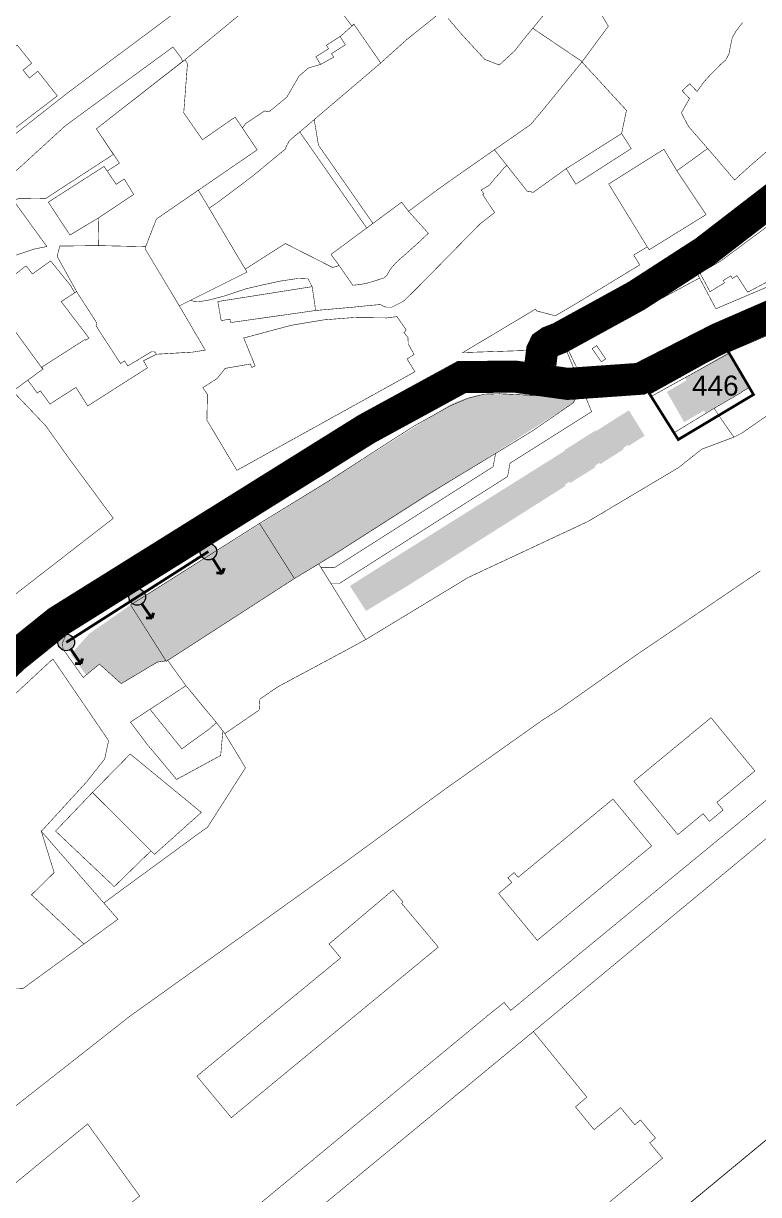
# Model space of a CAD drawing. Header units: millimetres. Extents: x 21689 to 31331, y 37531 to 43751.
# Drawn here: x 25210.3 to 25485.7, y 40928.1 to 41366.7 of the extents above; entities that cross this region are included whole.
import ezdxf

# ---------------------------------------------------------------- set-up
doc = ezdxf.new("R2010")
doc.units = ezdxf.units.MM
doc.linetypes.add('g5_084', pattern=[0.4, 0.2, -0.2])
for name, color, linetype, lineweight in [('0.15 - Видовые раскрытия', 22, 'Continuous', 9), ('00 номер ОКН', 7, 'Continuous', 15), ('00 Разраб границы', 5, 'g5_084', 50), ('CONTUR', 150, 'Continuous', 9)]:
    doc.layers.add(name, color=color, linetype=linetype, lineweight=lineweight)
doc.layers.add('00 Дороги', color=252, linetype='Continuous', lineweight=9, transparency=0.2)
doc.layers.add('00 ОКН', color=1, linetype='Continuous', lineweight=9, transparency=0.4)
doc.layers.add('00 Парки и скверы', color=114, linetype='Continuous', lineweight=9, true_color=0x00a945, transparency=0.5)
doc.layers.add('25. ценная историческая застройка сов пер', color=92, linetype='Continuous', lineweight=0, true_color=0x19df16)
doc.styles.get("Standard").update_dxf_attribs({"font": 'arial.ttf'})
doc.linetypes.add('474_2', pattern='A,1,-0.5,[222,geobl2.shx,S=0.1,R=0,X=0,Y=0],-0.5,3', length=5)

# ---------------------------------------------------------------- blocks, each defined once
blk = doc.blocks.new('участки все')
at = {"layer": 'CONTUR', "const_width": 0.2}
for points in [[(2599.61, 3519.29), (2552.91, 3487.62), (2523.85, 3467.14), (2518.06, 3463.44), (2481.46, 3437.5), (2443.44, 3409.7), (2409.54, 3385.41), (2384.9, 3367.82), (2363.54, 3352.56), (2322, 3319.94), (2283.51, 3291.07), (2249.73, 3265.27)], [(2400.57, 3272.74), (2498.92, 3353.91), (2503.65, 3357.64), (2506.1, 3354.67), (2616.82, 3445.72)], [(2629.3, 3441.83), (2515.25, 3347.29), (2410.83, 3261.23)], [(2162, 3272.14), (2209.86, 3302.5), (2246.4, 3327.45), (2307.56, 3362.34), (2323.34, 3362.81), (2358.99, 3388.82), (2353.69, 3394.91), (2389.9, 3421.42), (2392.56, 3423.29), (2406.76, 3445.54), (2399.02, 3458.34), (2411.88, 3467.16), (2412.15, 3471.25), (2417.29, 3474.79), (2419.11, 3476), (2443.91, 3489.28), (2451.81, 3493.57), (2490.15, 3516.79), (2535.15, 3537.84), (2568.95, 3557.94), (2577.61, 3564.84), (2589.69, 3569.37), (2592.61, 3570.84), (2613.26, 3585.14)], [(2620.52, 3661.96), (2585.13, 3635.57), (2576.14, 3630.27), (2576.82, 3628.98), (2527.5, 3602.34), (2488.16, 3601.04), (2515.41, 3617.34), (2515.84, 3616.63), (2522.83, 3614.82), (2530.35, 3619.23), (2554.43, 3633.88), (2552.17, 3637.56), (2557.26, 3640.62), (2558.01, 3639.57), (2579.27, 3652.71), (2568.33, 3669.12), (2579.88, 3677.47), (2582.58, 3674.36), (2584.82, 3671.73), (2590.01, 3665.61), (2590.64, 3666.31), (2595.16, 3670.41), (2607.98, 3681.57)], [(2406.39, 3729.07), (2384.09, 3710.69), (2383.15, 3710.04), (2382.76, 3711.3), (2379.59, 3715.48), (2339.26, 3685.96), (2322.86, 3670.95)], [(2320.02, 3682.5), (2340.47, 3698.55), (2356.64, 3710.64), (2379.09, 3727.4)], [(2607.98, 3681.57), (2595.16, 3670.41), (2590.64, 3666.31), (2590.01, 3665.61), (2590.01, 3665.61), (2584.82, 3671.73), (2582.58, 3674.36), (2572.85, 3685.55), (2572.24, 3686.59), (2570.01, 3690.83), (2573.08, 3696.17), (2570.34, 3699.08), (2573.15, 3701.73), (2575.88, 3698.83), (2578.65, 3702.62), (2580.8, 3704.98), (2584.93, 3709.17), (2586.61, 3710.57), (2587.85, 3712.9), (2588.72, 3717.35), (2589.1, 3719.03), (2590.4, 3721.29), (2592.95, 3724.64)], [(2479.74, 3728.35), (2467.12, 3718.23), (2457.42, 3709.5), (2441.46, 3695.9), (2432.5, 3688.29), (2432.5, 3688.29), (2434.1, 3678.71), (2454.51, 3649.41), (2465.24, 3657.35), (2467.84, 3653.95), (2477.4, 3661.11), (2484.78, 3666.36), (2500.01, 3677), (2513.59, 3686.45), (2518.88, 3692.76), (2529.87, 3706.29), (2532.8, 3709.89), (2532.88, 3710.01), (2514.35, 3722.49), (2511.79, 3719.38), (2507.49, 3713.94), (2502.21, 3709.1), (2501.69, 3708.76), (2496.33, 3710.88), (2487.59, 3720.38), (2482.71, 3726.14)], [(2616.82, 3445.72), (2506.1, 3354.67), (2503.65, 3357.64), (2498.92, 3353.91), (2400.57, 3272.74)], [(2249.73, 3265.27), (2283.51, 3291.07), (2322, 3319.94), (2363.54, 3352.56), (2363.54, 3352.56), (2409.54, 3385.41), (2443.44, 3409.7), (2481.46, 3437.5), (2518.06, 3463.44), (2523.85, 3467.14), (2541.01, 3479.24), (2552.91, 3487.62), (2599.61, 3519.29)], [(2319.04, 3610.99), (2330.84, 3594.82), (2324.26, 3590.01), (2319.58, 3586.59), (2331.85, 3573.74), (2340.76, 3561.25), (2357.24, 3538.97), (2312.15, 3504)], [(2621.23, 3615.53), (2587.69, 3601.23), (2587.69, 3601.23), (2587.94, 3600.81), (2591, 3595.61), (2595.48, 3587.98), (2592.43, 3586.2), (2592.5, 3586.08), (2582.3, 3580.16), (2586.1, 3574.48), (2589.69, 3569.37), (2592.61, 3570.84), (2613.26, 3585.14)], [(2458.84, 3213.1), (2562.96, 3299.31), (2558.18, 3305.08), (2560.33, 3306.86), (2554.72, 3313.63), (2552.57, 3311.84), (2547.27, 3318.24), (2537.32, 3310.01), (2530.37, 3318.54), (2534.61, 3322.21), (2514.6, 3346.74), (2515.25, 3347.29), (2634.54, 3446.17), (2631.23, 3450.29), (2636.49, 3454.67), (2656.39, 3467.75), (2698.76, 3485.26), (2698.97, 3484.85), (2681.91, 3476.25), (2684.28, 3471.54), (2677.96, 3466.32), (2705.74, 3392.04), (2698.89, 3386.56), (2543.69, 3258.18)]]:
    blk.add_lwpolyline(points, dxfattribs=at)
for points in [[(2446.6, 3723.31), (2442.46, 3719.59), (2437.05, 3716.12), (2437.86, 3714.8), (2433.13, 3711.82), (2434.9, 3708.96), (2430.37, 3707.66), (2426.77, 3704.54), (2422.22, 3696.64), (2415.52, 3691.18), (2413.9, 3691.54), (2406.81, 3686.8), (2405.61, 3685.16), (2402.86, 3689.23), (2390.66, 3680.74), (2383.63, 3690.83), (2385.03, 3709.23), (2384.09, 3710.69), (2406.39, 3729.07), (2433.97, 3740.57), (2446.6, 3723.31)], [(2527.49, 3738.45), (2540.45, 3727.01), (2542.66, 3723.26), (2536.06, 3714.31), (2532.88, 3710.01), (2514.35, 3722.49), (2527.49, 3738.45)], [(2442.19, 3719.41), (2442.46, 3719.59), (2446.6, 3723.31), (2447.35, 3724.03), (2457.42, 3709.5), (2441.46, 3695.9), (2428.78, 3685.13), (2423.2, 3680.4), (2421.78, 3677.75), (2421.95, 3677.48), (2409.56, 3667.25), (2396.76, 3657.58), (2393.12, 3655.1), (2389.12, 3661.85), (2411.12, 3676.96), (2405.61, 3685.16), (2406.81, 3686.8), (2413.9, 3691.54), (2415.52, 3691.18), (2422.22, 3696.64), (2426.77, 3704.54), (2430.37, 3707.66), (2434.9, 3708.96), (2439.78, 3711.67), (2439.01, 3713.01), (2444.17, 3716.29), (2442.19, 3719.41)], [(2317.65, 3723.33), (2318.45, 3722.41), (2314.02, 3718.67), (2318.16, 3713.6), (2321.24, 3716.21), (2326.68, 3709.41), (2323.47, 3706.81), (2325.81, 3703.85), (2328.99, 3706.4), (2336.28, 3697.16), (2318.72, 3683.77), (2314.87, 3688.11), (2311.14, 3691.88), (2308.75, 3690.26), (2306.63, 3693.48), (2308.33, 3694.62), (2303.26, 3701.83), (2301.46, 3700.45), (2297.47, 3706.03), (2299.24, 3707.21), (2302.79, 3709.75), (2302.16, 3710.6), (2317.65, 3723.33)], [(2379.59, 3715.48), (2382.76, 3711.3), (2383.15, 3710.04), (2350.89, 3684.83), (2357.27, 3675.26), (2332.01, 3658.8), (2321.74, 3658.65), (2320.08, 3658.2), (2301.89, 3648.27), (2299.98, 3650.58), (2303.57, 3653.94), (2322.86, 3670.95), (2339.26, 3685.96), (2379.59, 3715.48)], [(2373.4, 3651.06), (2369.37, 3640.71), (2351.64, 3641.1), (2351.83, 3651.56), (2364.88, 3660.27), (2361.36, 3666.05), (2358.34, 3664.07), (2354.97, 3669.01), (2359.57, 3671.98), (2350.89, 3684.83), (2384.09, 3710.69), (2385.03, 3709.23), (2383.63, 3690.83), (2390.66, 3680.74), (2402.86, 3689.23), (2411.12, 3676.96), (2373.4, 3651.06)], [(2518.88, 3692.76), (2529.87, 3706.29), (2532.8, 3709.89), (2534.04, 3708.52), (2547.61, 3693.76), (2549.45, 3691.76), (2547.64, 3683.07), (2526.9, 3669.93), (2514.54, 3661.06), (2512.24, 3661.52), (2505.23, 3670.4), (2500.01, 3677), (2513.59, 3686.45), (2518.88, 3692.76)], [(2434.1, 3678.71), (2432.5, 3688.29), (2428.78, 3685.13), (2427.07, 3683.69), (2452.17, 3647.69), (2452.82, 3648.17), (2454.51, 3649.41), (2434.1, 3678.71)], [(2393.12, 3655.1), (2396.76, 3657.58), (2409.56, 3667.25), (2421.95, 3677.48), (2421.78, 3677.75), (2423.2, 3680.4), (2427.07, 3683.69), (2452.17, 3647.69), (2438.79, 3637.8), (2441.8, 3633.71), (2441.28, 3633.46), (2439.36, 3632.92), (2421.7, 3641.88), (2406.67, 3632.28), (2393.12, 3655.1)], [(2526.9, 3669.93), (2547.64, 3683.07), (2551.25, 3677.44), (2530.47, 3664.11), (2526.9, 3669.93)], [(2467.84, 3653.95), (2477.4, 3661.11), (2484.78, 3666.36), (2500.01, 3677), (2504.66, 3671.12), (2503.66, 3670.31), (2502.25, 3668.57), (2500.15, 3666.24), (2498.15, 3663.78), (2495.08, 3661.9), (2496.03, 3660.51), (2495.6, 3660.23), (2500.08, 3653.46), (2494.74, 3649.34), (2476.01, 3630.31), (2471.5, 3625.72), (2466.67, 3620.92), (2465.5, 3620), (2461.55, 3618.03), (2459.69, 3618.03), (2458.56, 3618.3), (2457.3, 3619.03), (2453.48, 3618.7), (2447.44, 3618.07), (2432.95, 3616.79), (2432.77, 3618.79), (2431.72, 3625.73), (2430.23, 3628.63), (2426.49, 3628.8), (2420.03, 3627.85), (2413.3, 3626.41), (2406.99, 3624.94), (2399.26, 3622.35), (2393.62, 3620.82), (2389.61, 3620.13), (2387.54, 3620.23), (2386.15, 3620.61), (2407.32, 3631.17), (2406.67, 3632.28), (2421.7, 3641.88), (2439.36, 3632.92), (2441.28, 3633.46), (2441.8, 3633.71), (2446.96, 3626.25), (2449.63, 3626.52), (2451.33, 3626.83), (2452.64, 3627.14), (2454.51, 3627.67), (2455.87, 3628.11), (2457.11, 3628.51), (2458.48, 3628.92), (2459.67, 3629.86), (2460.36, 3631.11), (2460.92, 3632.09), (2461.69, 3633.06), (2463.17, 3634.75), (2464.53, 3635.98), (2466.07, 3637.33), (2470.62, 3641.38), (2475.26, 3645.7), (2467.84, 3653.95)], [(2542.81, 3664.18), (2563.48, 3677.18), (2568.33, 3669.12), (2579.27, 3652.71), (2558.01, 3639.57), (2557.26, 3640.62), (2547.26, 3656.9), (2546.79, 3657.67), (2542.81, 3664.18)], [(2353.77, 3670.76), (2354.97, 3669.01), (2358.34, 3664.07), (2361.36, 3666.05), (2364.88, 3660.27), (2351.83, 3651.56), (2341.01, 3645.07), (2337.35, 3650.61), (2332.91, 3657.37), (2353.77, 3670.76)], [(2373.4, 3651.06), (2389.11, 3661.86), (2407.32, 3631.17), (2381.99, 3618.53), (2369.26, 3639.72), (2369.37, 3640.71), (2373.4, 3651.06)], [(2618.88, 3642.12), (2612.59, 3638.42), (2615.13, 3633.87), (2612.9, 3633.22), (2594.85, 3623.64), (2590.84, 3629.88), (2589.15, 3628.8), (2588.55, 3629.78), (2585.67, 3628), (2586.2, 3627.17), (2580.74, 3623.83), (2577.02, 3630.79), (2585.13, 3635.57), (2620.52, 3661.96), (2621.5, 3660.49), (2612.81, 3652.57), (2618.88, 3642.12)], [(2302.95, 3642.68), (2320.53, 3657.06), (2332.36, 3640.75), (2327.69, 3639.83), (2322.3, 3638.06), (2314.45, 3635.2), (2313.08, 3634.96), (2312.17, 3634.87), (2305.28, 3638.3), (2303.72, 3639.8), (2302.9, 3641.51), (2302.95, 3642.68)], [(2438.79, 3637.8), (2452.82, 3648.17), (2465.24, 3657.35), (2467.84, 3653.95), (2475.26, 3645.7), (2470.62, 3641.38), (2466.07, 3637.33), (2464.53, 3635.98), (2463.17, 3634.75), (2461.69, 3633.06), (2460.92, 3632.09), (2460.36, 3631.11), (2459.67, 3629.86), (2458.48, 3628.92), (2457.11, 3628.51), (2455.87, 3628.11), (2454.51, 3627.67), (2452.64, 3627.14), (2451.33, 3626.83), (2449.63, 3626.52), (2446.96, 3626.25), (2441.8, 3633.71), (2438.79, 3637.8)], [(2336.2, 3637.1), (2337.23, 3640.93), (2351.64, 3641.1), (2369.37, 3640.71), (2369.26, 3639.72), (2381.99, 3618.53), (2391.68, 3601.98), (2387.07, 3601.22), (2373.45, 3600.42), (2372.88, 3601.27), (2371.5, 3601.35), (2367.87, 3599.17), (2366.44, 3598.26), (2362.69, 3596.06), (2361.48, 3597.91), (2359.96, 3596.93), (2351.87, 3609.35), (2350.78, 3611.16), (2351, 3612.22), (2343.49, 3623.91), (2336.2, 3637.1)], [(2576.82, 3628.98), (2582.94, 3617.44), (2635.28, 3639.68), (2639.05, 3634.54), (2613.25, 3622.54), (2572.96, 3603.79), (2552.26, 3595.69), (2531.39, 3594.22), (2527.5, 3602.34), (2576.82, 3628.98)], [(2330.34, 3595.51), (2330.46, 3595.59), (2346.67, 3605.94), (2346.87, 3605.64), (2348.13, 3606.47), (2347.92, 3606.76), (2345.71, 3609.66), (2337.74, 3620.12), (2342.79, 3623.45), (2341.13, 3626.29), (2333.78, 3635.37), (2326.96, 3630.48), (2324.56, 3633.54), (2310.51, 3622.46), (2317.17, 3613.05), (2318.78, 3610.79), (2319.04, 3610.99), (2330.34, 3595.51)], [(2577.02, 3630.79), (2576.14, 3630.27), (2576.82, 3628.98), (2582.94, 3617.44), (2614.08, 3630.67), (2612.9, 3633.22), (2594.85, 3623.64), (2590.84, 3629.88), (2589.15, 3628.8), (2588.55, 3629.78), (2585.67, 3628), (2586.2, 3627.17), (2580.74, 3623.83), (2577.02, 3630.79)], [(2333.53, 3581.78), (2329.92, 3586.72), (2328.77, 3585.88), (2325.23, 3590.72), (2330.92, 3594.89), (2330.46, 3595.59), (2346.67, 3605.94), (2346.87, 3605.64), (2348.13, 3606.47), (2347.92, 3606.76), (2345.71, 3609.66), (2337.74, 3620.12), (2343.49, 3623.91), (2351, 3612.22), (2350.78, 3611.16), (2351.87, 3609.35), (2359.96, 3596.93), (2361.48, 3597.91), (2362.69, 3596.06), (2366.44, 3598.26), (2367.87, 3599.17), (2371.5, 3601.35), (2372.88, 3601.27), (2373.45, 3600.42), (2368.56, 3597.96), (2370.03, 3595.33), (2368.61, 3594.41), (2358.41, 3587.91), (2347.67, 3581.06), (2343.26, 3587.99), (2337.77, 3584.48), (2333.53, 3581.78)], [(2396.38, 3620.15), (2397.66, 3613.02), (2400.94, 3613.55), (2401.15, 3612.27), (2432.95, 3616.79), (2432.77, 3618.79), (2431.72, 3625.73), (2396.38, 3620.15)], [(2470.23, 3593.86), (2403.53, 3556.93), (2392.3, 3575.74), (2392.51, 3585.36), (2390.78, 3587.88), (2396.19, 3591.36), (2399.16, 3595.12), (2408.58, 3596.76), (2409.11, 3595.49), (2410.38, 3595.98), (2406.12, 3606.49), (2410.79, 3607.75), (2423.99, 3611.28), (2436.1, 3613.29), (2447.29, 3614.16), (2459.72, 3614.02), (2463.48, 3614.52), (2466.97, 3609.51), (2466.14, 3608.5), (2467.62, 3606.68), (2467.71, 3604.26), (2469.92, 3600.33), (2467.29, 3598.61), (2470.23, 3593.86)], [(2520.35, 3602.1), (2526.76, 3602.31), (2536.41, 3578.91), (2505.86, 3559.62), (2504.92, 3554.63), (2441.92, 3514.57), (2438.73, 3514.58), (2434.98, 3520.62), (2440.2, 3520.57), (2499.5, 3558.3), (2500.45, 3563.28), (2514.03, 3571.56), (2529.49, 3582.19), (2530.24, 3583.42), (2530.52, 3583.63), (2530.46, 3584.56), (2529.33, 3585.82), (2527.21, 3586.54), (2526.76, 3586.57), (2520.35, 3602.1)], [(2536.63, 3602.51), (2538.28, 3603.63), (2541.67, 3598.69), (2540.03, 3597.57), (2536.63, 3602.51)], [(2541.67, 3598.69), (2540.03, 3597.57), (2536.63, 3602.51), (2538.28, 3603.63), (2541.67, 3598.69)], [(2558.72, 3584.6), (2587.94, 3600.81), (2591, 3595.61), (2595.48, 3587.98), (2592.43, 3586.2), (2592.5, 3586.08), (2582.3, 3580.16), (2567.27, 3571), (2558.72, 3584.6)], [(2530.52, 3583.63), (2530.24, 3583.42), (2528.81, 3584.27), (2501.95, 3585.62), (2496.25, 3585.47), (2489.89, 3583.89), (2483.21, 3580.99), (2469.94, 3573.54), (2461.05, 3567.88), (2438.41, 3553.26), (2412.04, 3537.05), (2363.73, 3506.52), (2376.97, 3485.6), (2373.73, 3485.11), (2360.22, 3477.04), (2352.06, 3484.38), (2345.97, 3479.35), (2338.42, 3490.02), (2338.22, 3492.27), (2339.42, 3495.19), (2357.17, 3506.31), (2377.11, 3519.24), (2392.41, 3528.7), (2406.79, 3537.38), (2417.53, 3544.08), (2436.27, 3555.54), (2455.02, 3567.34), (2471.45, 3577.53), (2480.72, 3582.5), (2485.37, 3584.69), (2489.14, 3586.08), (2492.78, 3586.95), (2500.6, 3587.41), (2510.74, 3587.4), (2522.38, 3586.81), (2527.21, 3586.54), (2529.33, 3585.82), (2530.46, 3584.56), (2530.52, 3583.63)], [(2412.03, 3537.05), (2425.09, 3516.4), (2439.62, 3525.21), (2474.77, 3547.71), (2492.97, 3558.73), (2514.03, 3571.56), (2529.49, 3582.19), (2530.23, 3583.43), (2528.81, 3584.27), (2501.95, 3585.62), (2496.25, 3585.47), (2489.89, 3583.89), (2483.21, 3580.99), (2469.94, 3573.54), (2461.05, 3567.88), (2438.41, 3553.26), (2412.03, 3537.05)], [(2377.1, 3485.4), (2363.73, 3506.52), (2412.03, 3537.05), (2425.09, 3516.4), (2377.1, 3485.4)], [(2377.63, 3485.75), (2425.09, 3516.4), (2434.18, 3521.91), (2451.81, 3493.57), (2443.91, 3489.28), (2419.11, 3476), (2417.29, 3474.79), (2412.15, 3471.25), (2411.88, 3467.16), (2399.02, 3458.34), (2398.3, 3459.29), (2395.87, 3462.46), (2385.29, 3475.3), (2384.45, 3476.27), (2377.63, 3485.75)], [(2334.61, 3486.3), (2355.48, 3455.72), (2354.04, 3448.86), (2347.33, 3440.34), (2330.3, 3421.74), (2358.99, 3388.82), (2323.34, 3362.81), (2295.96, 3361.99), (2273.54, 3382.76), (2258.91, 3372.45), (2236.71, 3395.34), (2334.61, 3486.3)], [(2236.71, 3395.34), (2258.91, 3372.45), (2273.54, 3382.76), (2295.96, 3361.99), (2323.34, 3362.81), (2346.27, 3379.54), (2326.61, 3397.96), (2335.09, 3406.3), (2330.3, 3421.74), (2347.33, 3440.34), (2354.04, 3448.86), (2355.48, 3455.72), (2334.61, 3486.3), (2236.71, 3395.34)], [(2370.99, 3467.44), (2384.45, 3476.27), (2385.29, 3475.3), (2389.06, 3470.67), (2395.87, 3462.46), (2393.22, 3460.06), (2387.77, 3456.17), (2382.95, 3452.61), (2370.99, 3467.44)], [(2395.87, 3462.46), (2393.22, 3460.06), (2387.77, 3456.17), (2382.95, 3452.61), (2370.99, 3467.44), (2363.66, 3462.64), (2370.26, 3453.9), (2371.84, 3452.06), (2380.95, 3441.17), (2397.47, 3450.15), (2398.3, 3459.29), (2395.87, 3462.46)], [(2552.23, 3440.47), (2581.11, 3464.3), (2597.55, 3444.35), (2583.3, 3432.58), (2585.66, 3429.73), (2580.51, 3425.48), (2578.16, 3428.34), (2568.69, 3420.52), (2552.23, 3440.47)], [(2552.23, 3440.47), (2581.11, 3464.3), (2597.55, 3444.35), (2583.3, 3432.58), (2585.66, 3429.73), (2580.51, 3425.48), (2578.16, 3428.34), (2568.69, 3420.52), (2552.23, 3440.47)], [(2349.45, 3436.3), (2363.58, 3450.7), (2390.21, 3428.82), (2372.68, 3413.12), (2371.35, 3414.43), (2349.45, 3436.3)], [(2357.61, 3401.02), (2335.62, 3421.84), (2349.45, 3436.3), (2371.35, 3414.43), (2357.61, 3401.02)], [(2507.4, 3406.3), (2508.88, 3404.51), (2544.4, 3433.83), (2558.89, 3416.27), (2516.05, 3380.91), (2501.56, 3398.46), (2506.52, 3402.57), (2505.04, 3404.36), (2507.4, 3406.3)], [(2507.4, 3406.3), (2508.88, 3404.51), (2544.4, 3433.83), (2558.89, 3416.27), (2516.05, 3380.91), (2501.56, 3398.46), (2506.52, 3402.57), (2505.04, 3404.36), (2507.4, 3406.3)], [(2330.3, 3421.74), (2335.09, 3406.3), (2326.61, 3397.96), (2346.27, 3379.54), (2358.99, 3388.82), (2330.3, 3421.74)], [(2438.06, 3379.56), (2462.01, 3399.76), (2465.82, 3395.24), (2465.24, 3394.75), (2478.98, 3378.39), (2401.46, 3314.49), (2388.56, 3330.04), (2442.44, 3374.37), (2441.87, 3375.04), (2438.06, 3379.56)], [(2438.06, 3379.56), (2462.01, 3399.76), (2465.82, 3395.24), (2465.24, 3394.75), (2478.98, 3378.39), (2401.46, 3314.49), (2388.56, 3330.04), (2442.44, 3374.37), (2441.87, 3375.04), (2438.06, 3379.56)], [(2559.69, 3238.83), (2543.47, 3257.84), (2705.74, 3392.04), (2731.32, 3380.73), (2726.08, 3376.51), (2559.69, 3238.83)], [(2410.83, 3261.23), (2514.6, 3346.74), (2534.61, 3322.21), (2530.37, 3318.54), (2537.32, 3310.01), (2547.27, 3318.24), (2552.57, 3311.84), (2554.72, 3313.63), (2560.33, 3306.86), (2558.18, 3305.08), (2562.96, 3299.31), (2458.84, 3213.1), (2437.25, 3239.19), (2432.45, 3235.2), (2410.83, 3261.23)], [(2325.02, 3293.62), (2327.6, 3295.76), (2347.64, 3312.15), (2367.13, 3285.15), (2312.4, 3241.46), (2292.54, 3267.06), (2325.02, 3293.62)], [(2325.02, 3293.62), (2327.6, 3295.76), (2347.64, 3312.15), (2367.13, 3285.15), (2312.4, 3241.46), (2292.54, 3267.06), (2325.02, 3293.62)]]:
    blk.add_lwpolyline(points, close=True, dxfattribs=at)
blk = doc.blocks.new('трасса вид раскр')
at = {"layer": '0.15 - Видовые раскрытия', "transparency": 33554687}
h = blk.add_hatch(color=256, dxfattribs=at)
h.dxf.hatch_style = 1
h.paths.add_polyline_path([(-2.77, -1.43, 1), (2.77, 1.43, 1)])
at = {"layer": '0.15 - Видовые раскрытия', "lineweight": 40}
for p, q in [((1.42, -2.78), (4.42, -8.62)), ((4.42, -8.62), (2.35, -8.22)), ((4.42, -8.62), (5.3, -6.7))]:
    blk.add_line(p, q, dxfattribs=at)
at = {"layer": '0.15 - Видовые раскрытия'}
blk.add_circle((0, 0), 3.12, dxfattribs=at)

msp = doc.modelspace()

# ---------------------------------------------------------------- hatches: boundary and pattern name
at = {"layer": '00 ОКН'}
h = msp.add_hatch(color=256, dxfattribs=at)
h.dxf.hatch_style = 1
h.paths.add_polyline_path([(25458.12, 41233.96), (25474.48, 41243.55), (25482.21, 41230.37), (25465.75, 41220.81), (25465.26, 41221.65), (25457.83, 41217.34), (25451.32, 41228.69), (25458.71, 41232.98)])
at = {"layer": '00 Парки и скверы'}
h = msp.add_hatch(color=256, dxfattribs=at)
h.dxf.hatch_style = 1
h.paths.add_polyline_path([(25370.22, 41223.87), (25311.2, 41186.83), (25250.48, 41148.88), (25234.88, 41138.02), (25228.17, 41130.39), (25233.74, 41122.76), (25238.81, 41126.74), (25246.96, 41119.4), (25260.48, 41127.47), (25263.84, 41127.76), (25311.84, 41158.76), (25326.67, 41167.56), (25381.99, 41202.62), (25416.09, 41224.44), (25417.22, 41226.06), (25391.97, 41227.97), (25380.02, 41227.48), (25372.55, 41225)])
at = {"layer": '25. ценная историческая застройка сов пер', "lineweight": 30, "true_color": 0x19df16, "transparency": 33554585}
h = msp.add_hatch(color=92, dxfattribs=at)
h.dxf.hatch_style = 1
h.paths.add_polyline_path([(25353.72, 41155.73), (25413.42, 41193.48), (25413.14, 41193.94), (25414.89, 41195.04), (25415.17, 41194.59), (25424.6, 41200.47), (25424.3, 41200.95), (25426.04, 41202.06), (25426.34, 41201.58), (25435.17, 41207.22), (25434.9, 41207.64), (25436.78, 41208.84), (25437.04, 41208.44), (25443.03, 41212.27), (25437.1, 41221.78), (25424.74, 41213.94), (25424.57, 41214.21), (25412.99, 41206.86), (25413.14, 41206.64), (25343.91, 41163.16), (25332.62, 41156), (25338.65, 41146.65)])

# ---------------------------------------------------------------- linework, layer by layer
at = {"layer": '0.15 - Видовые раскрытия', "linetype": '474_2', "const_width": 1}
msp.add_lwpolyline([(25226.37, 41134.86), (25279.6, 41168.87)], dxfattribs=at)
msp.add_lwpolyline([(25226.37, 41134.86), (25279.6, 41168.87)], dxfattribs=at)
at = {"layer": '00 Дороги', "lineweight": 9, "const_width": 12}
msp.add_lwpolyline([(25969.95, 42487.33), (25937.55, 42334.63), (25922.64, 42272.83), (25893.01, 42161.66), (25843.02, 41994.31), (25799.58, 41827.73), (25778.18, 41750), (25753.8, 41661.38), (25723.71, 41557.3), (25669.89, 41521.61), (25641.95, 41503.75), (25614.69, 41476.73), (25575.76, 41437.9), (25567.88, 41424.51), (25546.7, 41362.88), (25533.78, 41341.69), (25502.31, 41309.53), (25465.5, 41281.18), (25439.86, 41264.61), (25411.16, 41248.86), (25407.57, 41247.45), (25405.6, 41246.07), (25404.58, 41243.93), (25403.99, 41239.09)], dxfattribs=at)
msp.add_lwpolyline([(25950.24, 41859.92), (25928.18, 41750.34), (25903.28, 41616.63), (25894.96, 41597.01), (25737.89, 41422.23, -0.022972), (25679.24, 41378.08), (25653.78, 41358.23), (25624.29, 41330.54), (25606.03, 41315.97), (25561.05, 41287.9), (25470.71, 41248.56), (25441.36, 41233.58), (25414.21, 41231.67), (25394.57, 41234.38), (25374.51, 41234.24), (25338.84, 41214.78), (25223.19, 41142.59), (25206.67, 41129.29), (25104.54, 41032.23), (25084.54, 41012.74), (25034.47, 40965.36), (24952.42, 40891.12)], format="xyb", dxfattribs=at)
at = {"layer": '00 Разраб границы', "ltscale": 5, "const_width": 1}
msp.add_lwpolyline([(25444.71, 41228.16), (25445.46, 41226.96), (25454.01, 41213.36), (25455.61, 41210.82), (25483.79, 41227.66), (25482.23, 41230.34), (25477.74, 41237.97), (25474.68, 41243.17), (25473.97, 41244.42), (25444.71, 41228.16)], dxfattribs=at)
msp.add_lwpolyline([(25444.71, 41228.16), (25445.46, 41226.96), (25454.01, 41213.36), (25455.61, 41210.82), (25483.79, 41227.66), (25482.23, 41230.34), (25477.74, 41237.97), (25474.68, 41243.17), (25473.97, 41244.42), (25444.71, 41228.16)], dxfattribs=at)

# ---------------------------------------------------------------- block references
at = {"layer": '0.15 - Видовые раскрытия'}
for p, rotation in [((25279.6, 41168.87), 5.109366129660469), ((25279.6, 41168.87), 5.109366129660469), ((25252.98, 41151.87), 7.26435897482587), ((25252.98, 41151.87), 7.26435897482587), ((25226.37, 41134.86), 7.26435897482587), ((25226.37, 41134.86), 7.26435897482587)]:
    msp.add_blockref('трасса вид раскр', p, dxfattribs=dict(at, rotation=rotation))
at = {"layer": 'CONTUR'}
msp.add_blockref('участки все', (22886.75, 37642.36), dxfattribs=at)

# ---------------------------------------------------------------- texts
at = {"layer": '00 номер ОКН', "color": 4, "insert": (25460.74, 41234.78), "char_height": 7.5, "attachment_point": 1}
msp.add_mtext_dynamic_manual_height_columns('{\\C7;446}', width=10, gutter_width=12.5, heights=[0], dxfattribs=at)

doc.saveas('drawing.dxf')
